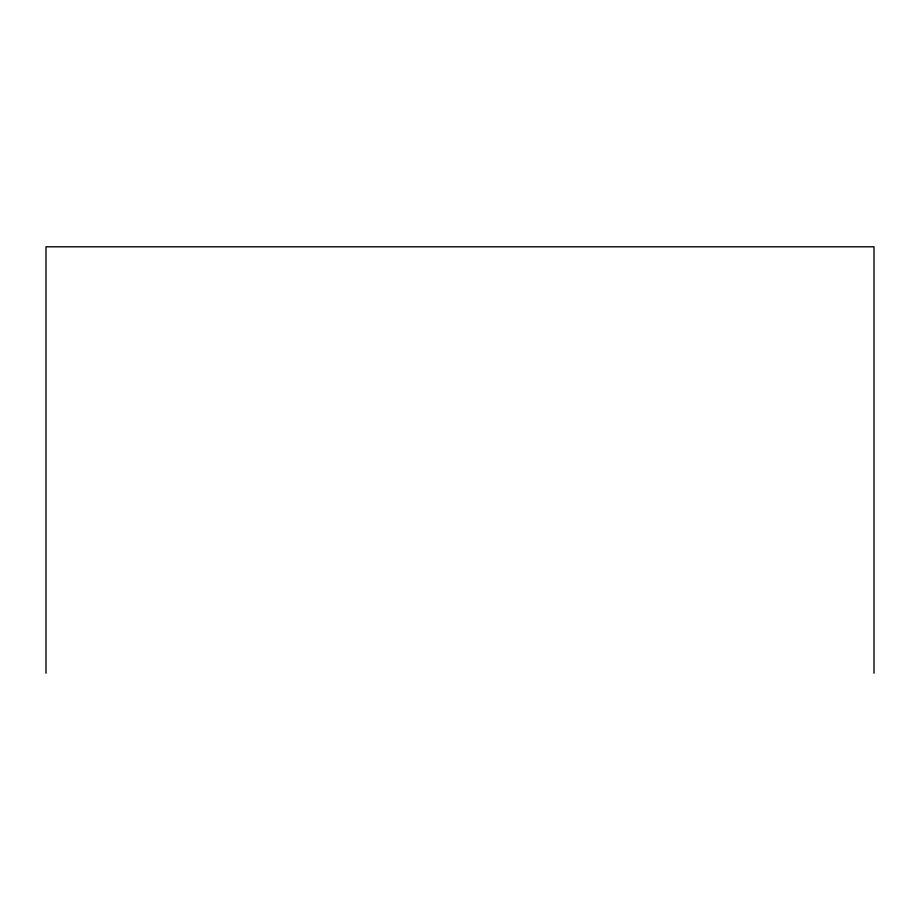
<?xml version="1.0" encoding="UTF-8"?>
<svg xmlns="http://www.w3.org/2000/svg" width="920" height="920" viewBox="0 0 920 920"><rect width="100%" height="100%" fill="white"/><g stroke="black" fill="none" stroke-linecap="round" stroke-linejoin="round"><path stroke-width="1.38" d="M874 673.21L874 246.79L46 246.79L46 673.21"/></g></svg>
